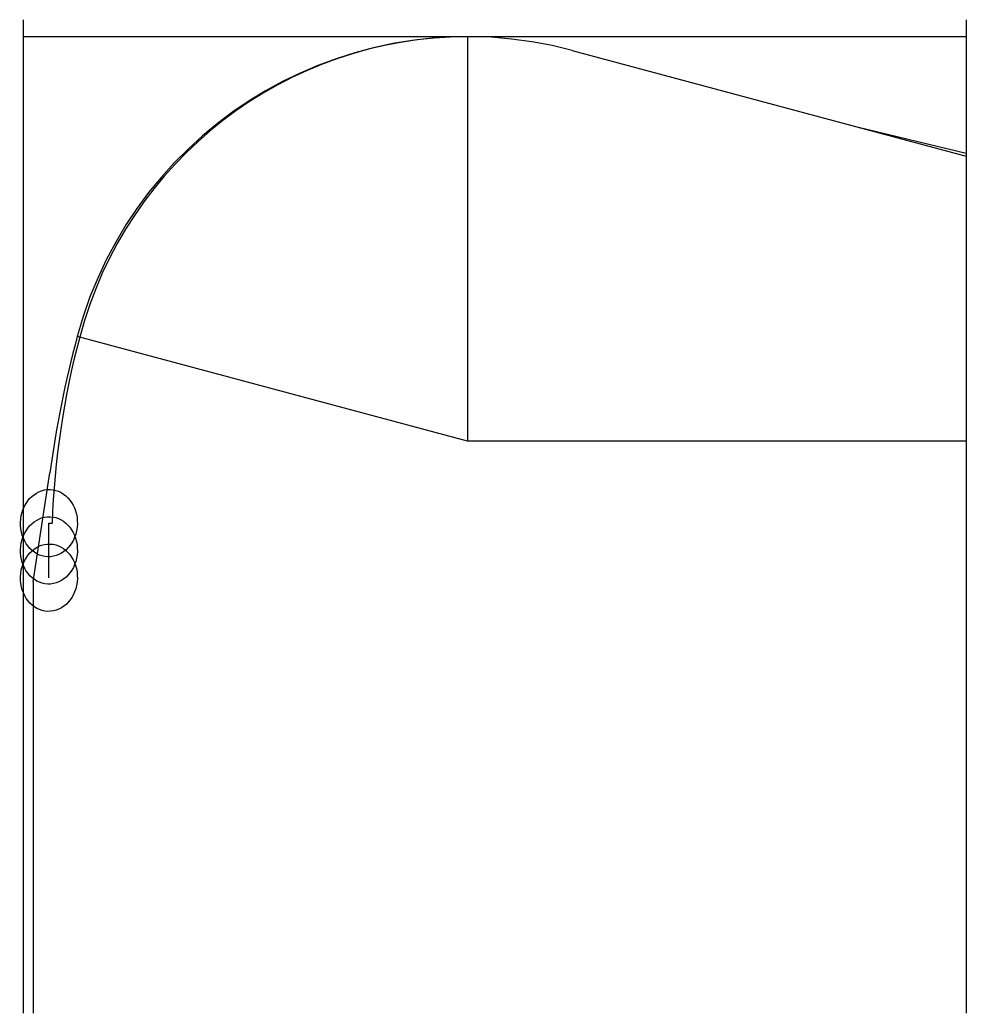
# Model space of a CAD drawing. Header units: inches. Extents: x -22.1 to 12.2, y -11.4 to 3.3.
# Drawn here: x -22.13 to -13.35, y -9.21 to 0 of the extents above; entities that cross this region are included whole.
import ezdxf

# ---------------------------------------------------------------- set-up
doc = ezdxf.new("R2010")
doc.units = ezdxf.units.IN
doc.header["$MEASUREMENT"] = 0
for name, color, linetype, true_color in [('Blade_1', 30, 'Continuous', 0xff7f00), ('Blade_3', 7, 'Continuous', 0x00cc00), ('Blade_5', 7, 'Continuous', 0x0066cc)]:
    doc.layers.add(name, color=color, linetype=linetype, true_color=true_color)

msp = doc.modelspace()

# ---------------------------------------------------------------- linework, layer by layer
for p, q in [((-22.104, 0), (-22.104, -9.21284)), ((-13.354, 0), (-13.354, -9.21284)), ((-13.354, -0.15625), (-22.104, -0.15625)), ((-17.979, -0.15625), (-17.979, -3.90625)), ((-17.00843, -0.28403), (-13.354, -1.26323)), ((-17.979, -3.90625), (-21.60122, -2.93568)), ((-13.354, -3.90625), (-17.979, -3.90625)), ((-22.01025, -5.21284), (-21.854, -4.20041)), ((-22.01025, -5.21284), (-22.01025, -9.21284))]:
    msp.add_line(p, q)
at = {"color": 1}
for p, q in [((-14.354, -0.99528), (-13.354, -1.23536)), ((-21.86392, -5.17426), (-21.86392, -4.66805)), ((-21.86392, -4.66805), (-21.83392, -4.66805))]:
    msp.add_line(p, q, dxfattribs=at)
for centre, radius, start, end in [((-17.979, -3.90625), 3.75, 75, 165), ((-11.94197, -5.52387), 10, 165, 172.394847)]:
    msp.add_arc(centre, radius, start, end)
msp.add_arc((-14.0613, -4.93523), 7.77722, 165.147752, 178.031277, dxfattribs=at)
msp.add_ellipse((-17.979, -3.90625), major_axis=(0, 3.75), ratio=0.9933333, start_param=0, end_param=1.3106643, dxfattribs=at)
at = {"layer": 'Blade_1'}
msp.add_ellipse((-21.86392, -5.17426), major_axis=(0.01091, 0.31231), ratio=0.844328, dxfattribs=at)
at = {"layer": 'Blade_3'}
msp.add_ellipse((-21.86392, -4.92115), major_axis=(0.01091, 0.31231), ratio=0.844328, dxfattribs=at)
at = {"layer": 'Blade_5'}
msp.add_ellipse((-21.86392, -4.66805), major_axis=(0.01091, 0.31231), ratio=0.844328, dxfattribs=at)

doc.saveas('drawing.dxf')
